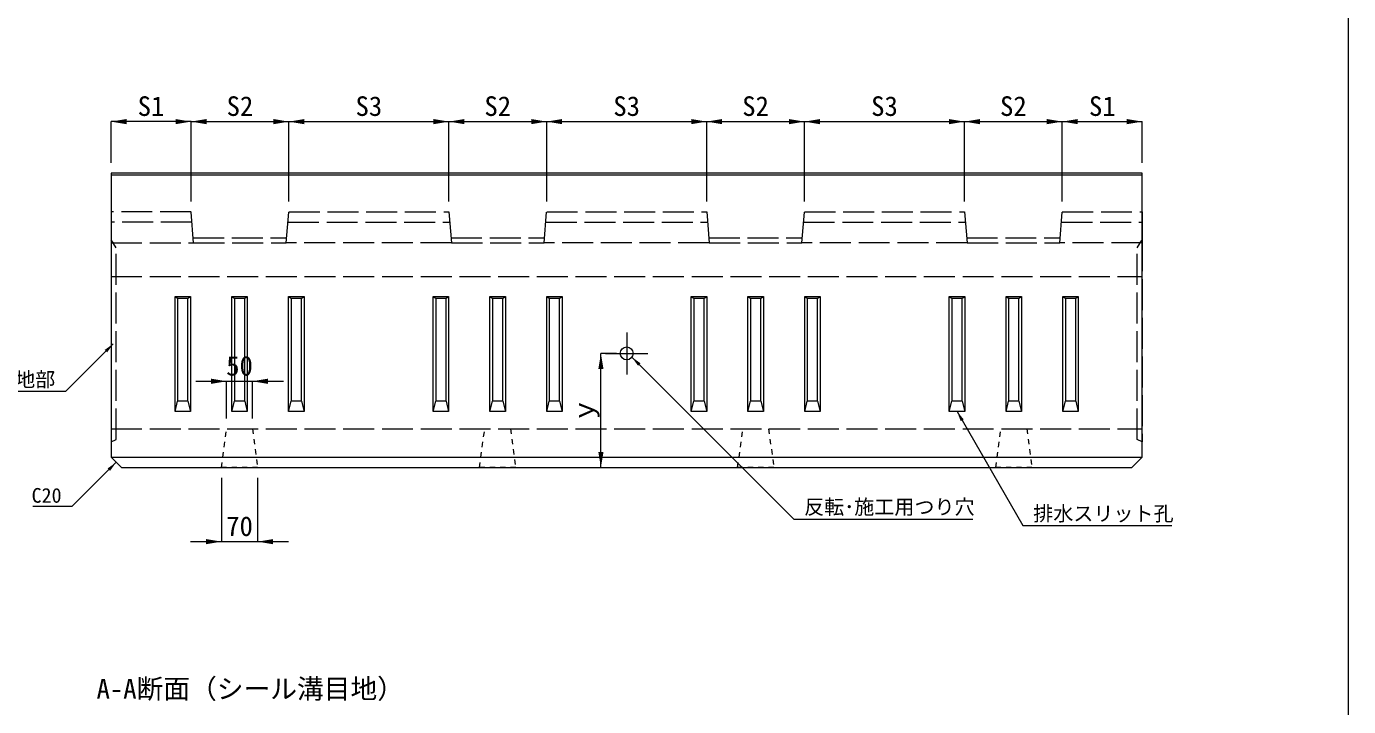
# Model space of a CAD drawing. Units: millimetres at full size. Extents: x 182764 to 192524, y 28271 to 33871.
# Drawn here: x 184062 to 186624, y 31042 to 32359 of the extents above; entities that cross this region are included whole.
import ezdxf
from ezdxf.enums import TextEntityAlignment as Align

# ---------------------------------------------------------------- set-up
doc = ezdxf.new("R2010")
doc.units = ezdxf.units.MM
doc.header["$LTSCALE"] = 10
for name, pattern in [('DASHED', [7.5, 6, -1.5]), ('USER1', [28.575, 19.05, -3.175, 3.175, -3.175]), ('USER3', [2, 1, -1])]:
    doc.linetypes.add(name, pattern=pattern)
for name, color, linetype, lineweight in [('0_2', 7, 'Continuous', 20), ('KIJUN', 7, 'Continuous', 5), ('SUNPO', 3, 'Continuous', 9), ('SUNPO_S10', 3, 'Continuous', 9), ('TITLE', 7, 'Continuous', 18), ('寸法線', 7, 'Continuous', 9), ('本体', 7, 'USER3', 9), ('枠', 5, 'Continuous', 5), ('補助線', 8, 'USER1', 9), ('ｲﾝｻｰﾄ', 3, 'Continuous', 9)]:
    doc.layers.add(name, color=color, linetype=linetype, lineweight=lineweight)
doc.styles.add('ＭＳ ゴシック', font='')
doc.styles.get('ＭＳ ゴシック').set_extended_font_data('MS Gothic')

# ---------------------------------------------------------------- blocks, each defined once
blk = doc.blocks.new('filled_arrow')
at = {"color": 0, "linetype": 'Continuous', "lineweight": -2}
blk.add_solid([(7.5, 1.25), (0, 0), (7.5, -1.25)], dxfattribs=at)

msp = doc.modelspace()

# ---------------------------------------------------------------- linework, layer by layer
at = {"layer": '0_2', "lineweight": 9}
for p, q in [((184350.19, 31836.07), (184380.19, 31836.07)), ((184350.19, 31613.68), (184350.19, 31836.07)), ((184350.19, 31836.07), (184355.19, 31833.09)), ((184355.19, 31833.09), (184375.19, 31833.09)), ((184355.19, 31833.09), (184355.19, 31633.2)), ((184380.19, 31836.07), (184380.19, 31613.68)), ((184460.19, 31836.07), (184490.19, 31836.07)), ((184460.19, 31613.68), (184460.19, 31836.07)), ((184465.19, 31833.09), (184485.19, 31833.09)), ((184490.19, 31836.07), (184490.19, 31613.68)), ((184570.19, 31836.07), (184600.19, 31836.07)), ((184570.19, 31613.68), (184570.19, 31836.07)), ((184575.19, 31833.09), (184595.19, 31833.09)), ((184600.19, 31836.07), (184600.19, 31613.68)), ((184850.19, 31836.07), (184880.19, 31836.07)), ((184850.19, 31613.68), (184850.19, 31836.07)), ((184855.19, 31833.09), (184875.19, 31833.09)), ((184880.19, 31836.07), (184880.19, 31613.68)), ((184960.19, 31836.07), (184990.19, 31836.07)), ((184960.19, 31613.68), (184960.19, 31836.07)), ((184965.19, 31833.09), (184985.19, 31833.09)), ((184990.19, 31836.07), (184990.19, 31613.68)), ((185070.19, 31836.07), (185100.19, 31836.07)), ((185070.19, 31613.68), (185070.19, 31836.07)), ((185075.19, 31833.09), (185095.19, 31833.09)), ((185100.19, 31836.07), (185100.19, 31613.68)), ((185350.19, 31836.07), (185380.19, 31836.07)), ((185350.19, 31613.68), (185350.19, 31836.07)), ((185355.19, 31833.09), (185375.19, 31833.09)), ((185380.19, 31836.07), (185380.19, 31613.68)), ((185460.19, 31836.07), (185490.19, 31836.07)), ((185460.19, 31613.68), (185460.19, 31836.07)), ((185465.19, 31833.09), (185485.19, 31833.09)), ((185490.19, 31836.07), (185490.19, 31613.68)), ((185570.19, 31836.07), (185600.19, 31836.07)), ((185570.19, 31613.68), (185570.19, 31836.07)), ((185575.19, 31833.09), (185595.19, 31833.09)), ((185600.19, 31836.07), (185600.19, 31613.68)), ((185850.19, 31836.07), (185880.19, 31836.07)), ((185850.19, 31613.68), (185850.19, 31836.07)), ((185855.19, 31833.09), (185875.19, 31833.09)), ((185880.19, 31836.07), (185880.19, 31613.68)), ((185960.19, 31836.07), (185990.19, 31836.07)), ((185960.19, 31613.68), (185960.19, 31836.07)), ((185965.19, 31833.09), (185985.19, 31833.09)), ((185990.19, 31836.07), (185990.19, 31613.68)), ((186070.19, 31836.07), (186100.19, 31836.07)), ((186070.19, 31613.68), (186070.19, 31836.07)), ((186075.19, 31833.09), (186095.19, 31833.09)), ((186100.19, 31836.07), (186100.19, 31613.68)), ((184350.19, 31613.68), (184355.19, 31633.2)), ((184380.19, 31613.68), (184350.19, 31613.68)), ((184375.19, 31633.2), (184355.19, 31633.2)), ((184375.19, 31633.2), (184380.19, 31613.68)), ((184460.19, 31613.68), (184465.19, 31633.2)), ((184490.19, 31613.68), (184460.19, 31613.68)), ((184485.19, 31633.2), (184465.19, 31633.2)), ((184485.19, 31633.2), (184490.19, 31613.68)), ((184570.19, 31613.68), (184575.19, 31633.2)), ((184600.19, 31613.68), (184570.19, 31613.68)), ((184595.19, 31633.2), (184575.19, 31633.2)), ((184595.19, 31633.2), (184600.19, 31613.68)), ((184850.19, 31613.68), (184855.19, 31633.2)), ((184880.19, 31613.68), (184850.19, 31613.68)), ((184875.19, 31633.2), (184855.19, 31633.2)), ((184875.19, 31633.2), (184880.19, 31613.68)), ((184960.19, 31613.68), (184965.19, 31633.2)), ((184990.19, 31613.68), (184960.19, 31613.68)), ((184985.19, 31633.2), (184965.19, 31633.2)), ((184985.19, 31633.2), (184990.19, 31613.68)), ((185070.19, 31613.68), (185075.19, 31633.2)), ((185100.19, 31613.68), (185070.19, 31613.68)), ((185095.19, 31633.2), (185075.19, 31633.2)), ((185095.19, 31633.2), (185100.19, 31613.68)), ((185350.19, 31613.68), (185355.19, 31633.2)), ((185380.19, 31613.68), (185350.19, 31613.68)), ((185375.19, 31633.2), (185355.19, 31633.2)), ((185375.19, 31633.2), (185380.19, 31613.68)), ((185460.19, 31613.68), (185465.19, 31633.2)), ((185490.19, 31613.68), (185460.19, 31613.68)), ((185485.19, 31633.2), (185465.19, 31633.2)), ((185485.19, 31633.2), (185490.19, 31613.68)), ((185570.19, 31613.68), (185575.19, 31633.2)), ((185600.19, 31613.68), (185570.19, 31613.68)), ((185595.19, 31633.2), (185575.19, 31633.2)), ((185595.19, 31633.2), (185600.19, 31613.68)), ((185850.19, 31613.68), (185855.19, 31633.2)), ((185880.19, 31613.68), (185850.19, 31613.68)), ((185875.19, 31633.2), (185855.19, 31633.2)), ((185875.19, 31633.2), (185880.19, 31613.68)), ((185960.19, 31613.68), (185965.19, 31633.2)), ((185990.19, 31613.68), (185960.19, 31613.68)), ((185985.19, 31633.2), (185965.19, 31633.2)), ((185985.19, 31633.2), (185990.19, 31613.68)), ((186070.19, 31613.68), (186075.19, 31633.2)), ((186100.19, 31613.68), (186070.19, 31613.68)), ((186095.19, 31633.2), (186075.19, 31633.2)), ((186095.19, 31633.2), (186100.19, 31613.68))]:
    msp.add_line(p, q, dxfattribs=at)
for points in [[(184375.19, 31633.2), (184375.19, 31833.09), (184380.19, 31836.07)], [(184460.19, 31836.07), (184465.19, 31833.09), (184465.19, 31633.2)], [(184485.19, 31633.2), (184485.19, 31833.09), (184490.19, 31836.07)], [(184570.19, 31836.07), (184575.19, 31833.09), (184575.19, 31633.2)], [(184595.19, 31633.2), (184595.19, 31833.09), (184600.19, 31836.07)], [(184850.19, 31836.07), (184855.19, 31833.09), (184855.19, 31633.2)], [(184875.19, 31633.2), (184875.19, 31833.09), (184880.19, 31836.07)], [(184960.19, 31836.07), (184965.19, 31833.09), (184965.19, 31633.2)], [(184985.19, 31633.2), (184985.19, 31833.09), (184990.19, 31836.07)], [(185070.19, 31836.07), (185075.19, 31833.09), (185075.19, 31633.2)], [(185095.19, 31633.2), (185095.19, 31833.09), (185100.19, 31836.07)], [(185350.19, 31836.07), (185355.19, 31833.09), (185355.19, 31633.2)], [(185375.19, 31633.2), (185375.19, 31833.09), (185380.19, 31836.07)], [(185460.19, 31836.07), (185465.19, 31833.09), (185465.19, 31633.2)], [(185485.19, 31633.2), (185485.19, 31833.09), (185490.19, 31836.07)], [(185570.19, 31836.07), (185575.19, 31833.09), (185575.19, 31633.2)], [(185595.19, 31633.2), (185595.19, 31833.09), (185600.19, 31836.07)], [(185850.19, 31836.07), (185855.19, 31833.09), (185855.19, 31633.2)], [(185875.19, 31633.2), (185875.19, 31833.09), (185880.19, 31836.07)], [(185960.19, 31836.07), (185965.19, 31833.09), (185965.19, 31633.2)], [(185985.19, 31633.2), (185985.19, 31833.09), (185990.19, 31836.07)], [(186070.19, 31836.07), (186075.19, 31833.09), (186075.19, 31633.2)], [(186095.19, 31633.2), (186095.19, 31833.09), (186100.19, 31836.07)]]:
    msp.add_lwpolyline(points, dxfattribs=at)
at = {"layer": 'KIJUN'}
msp.add_line((184226.19, 32071.9), (186224.19, 32071.9), dxfattribs=at)
at = {"layer": 'KIJUN', "linetype": 'DASHED', "lineweight": 13}
for p, q in [((184382.85, 31979.9), (184226.19, 31979.9)), ((184569.02, 31979.9), (184882.35, 31979.9)), ((185068.52, 31979.9), (185381.85, 31979.9)), ((185568.02, 31979.9), (185881.35, 31979.9)), ((186067.52, 31979.9), (186224.19, 31979.9)), ((184385.35, 31949.9), (184566.52, 31949.9)), ((184884.85, 31949.9), (185066.02, 31949.9)), ((185384.35, 31949.9), (185565.52, 31949.9)), ((185883.85, 31949.9), (186065.02, 31949.9)), ((184386.19, 31939.9), (184565.69, 31939.9)), ((184885.69, 31939.9), (185065.19, 31939.9)), ((185385.19, 31939.9), (185564.69, 31939.9)), ((185884.69, 31939.9), (186064.19, 31939.9)), ((184226.19, 31579.9), (186224.19, 31579.9))]:
    msp.add_line(p, q, dxfattribs=at)
at = {"layer": 'KIJUN', "color": 5, "linetype": 'DASHED', "lineweight": 13}
msp.add_line((184226.19, 31874.9), (186224.19, 31874.9), dxfattribs=at)
at = {"layer": 'KIJUN', "lineweight": 13}
msp.add_line((184226.19, 31524.9), (186224.19, 31524.9), dxfattribs=at)
at = {"layer": 'KIJUN', "lineweight": 20}
msp.add_lwpolyline([(184246.19, 31504.9), (186204.19, 31504.9), (186224.19, 31524.9), (186224.19, 32074.9), (184226.19, 32074.9), (184226.19, 31524.9)], close=True, dxfattribs=at)
at = {"layer": 'KIJUN', "linetype": 'DASHED', "lineweight": 13}
for points in [[(184226.19, 31939.9), (184386.19, 31939.9), (184381.19, 31999.9), (184226.19, 31999.9)], [(184885.69, 31939.9), (184565.69, 31939.9), (184570.69, 31999.9), (184880.69, 31999.9)], [(185385.19, 31939.9), (185065.19, 31939.9), (185070.19, 31999.9), (185380.19, 31999.9)], [(185884.69, 31939.9), (185564.69, 31939.9), (185569.69, 31999.9), (185879.69, 31999.9)], [(186224.19, 31939.9), (186064.19, 31939.9), (186069.19, 31999.9), (186224.19, 31999.9)]]:
    msp.add_lwpolyline(points, close=True, dxfattribs=at)
at = {"layer": 'KIJUN', "color": 5, "linetype": 'DASHED', "lineweight": 13}
for points in [[(184226.19, 31944.93), (184226.19, 31554.9), (184236.19, 31558.9), (184236.19, 31930.24), (184231.19, 31938.7), (184231.19, 31939.9)], [(186224.19, 31944.93), (186224.19, 31554.9), (186214.19, 31558.9), (186214.19, 31930.24), (186219.19, 31938.7), (186219.19, 31939.9)]]:
    msp.add_lwpolyline(points, close=True, dxfattribs=at)
at = {"layer": 'SUNPO'}
for p, q in [((184381.19, 32174.9), (184226.19, 32174.9)), ((184226.19, 32094.9), (184226.19, 32174.9)), ((184381.19, 32019.9), (184381.19, 32174.9)), ((184381.19, 32174.9), (184570.69, 32174.9)), ((184381.19, 32019.9), (184381.19, 32174.9)), ((184570.69, 32019.9), (184570.69, 32174.9)), ((184570.69, 32174.9), (184880.69, 32174.9)), ((184570.69, 32019.9), (184570.69, 32174.9)), ((184880.69, 32019.9), (184880.69, 32174.9)), ((184880.69, 32174.9), (185070.19, 32174.9)), ((184880.69, 32019.9), (184880.69, 32174.9)), ((185070.19, 32019.9), (185070.19, 32174.9)), ((185070.19, 32174.9), (185380.19, 32174.9)), ((185070.19, 32019.9), (185070.19, 32174.9)), ((185380.19, 32019.9), (185380.19, 32174.9)), ((185380.19, 32174.9), (185569.69, 32174.9)), ((185380.19, 32019.9), (185380.19, 32174.9)), ((185569.69, 32019.9), (185569.69, 32174.9)), ((185569.69, 32174.9), (185879.69, 32174.9)), ((185569.69, 32019.9), (185569.69, 32174.9)), ((185879.69, 32019.9), (185879.69, 32174.9)), ((185879.69, 32174.9), (186069.19, 32174.9)), ((185879.69, 32019.9), (185879.69, 32174.9)), ((186069.19, 32019.9), (186069.19, 32174.9)), ((186069.19, 32174.9), (186224.19, 32174.9)), ((186069.19, 32019.9), (186069.19, 32174.9)), ((186224.19, 32094.9), (186224.19, 32174.9)), ((184390.19, 31671.91), (184560.19, 31671.91)), ((184450.19, 31599.9), (184450.19, 31671.91)), ((184500.19, 31599.9), (184500.19, 31671.91)), ((184440.19, 31484.9), (184440.19, 31361.22)), ((184510.19, 31484.9), (184510.19, 31361.22)), ((184380.19, 31361.22), (184570.19, 31361.22))]:
    msp.add_line(p, q, dxfattribs=at)
msp.add_lwpolyline([(184230.53, 31744.57), (184138.14, 31652.18), (184011.09, 31652.18)], dxfattribs=at)
at = {"layer": 'SUNPO_S10'}
msp.add_lwpolyline([(184236.19, 31514.9), (184150.38, 31429.09), (184074.95, 31429.09)], dxfattribs=at)
at = {"layer": '寸法線'}
for p, q in [((185175.28, 31504.9), (185175.28, 31725.9)), ((185205.19, 31725.9), (185175.28, 31725.9)), ((185090.58, 31504.9), (185175.28, 31504.9))]:
    msp.add_line(p, q, dxfattribs=at)
for points in [[(185235.35, 31718.62), (185549.02, 31404.95), (185895.82, 31404.95)], [(185235.35, 31718.62), (185549.02, 31404.95), (185895.82, 31404.95)], [(185865.19, 31613.68), (185992.86, 31392.55), (186281.49, 31392.55)]]:
    msp.add_lwpolyline(points, dxfattribs=at)
at = {"layer": '本体'}
for points in [[(184500.19, 31579.9), (184510.19, 31504.9), (184440.19, 31504.9), (184450.19, 31579.9)], [(184500.19, 31579.9), (184510.19, 31504.9), (184440.19, 31504.9), (184450.19, 31579.9)], [(185000.19, 31579.9), (185010.19, 31504.9), (184940.19, 31504.9), (184950.19, 31579.9)], [(185000.19, 31579.9), (185010.19, 31504.9), (184940.19, 31504.9), (184950.19, 31579.9)], [(185500.19, 31579.9), (185510.19, 31504.9), (185440.19, 31504.9), (185450.19, 31579.9)], [(185500.19, 31579.9), (185510.19, 31504.9), (185440.19, 31504.9), (185450.19, 31579.9)], [(186000.19, 31579.9), (186010.19, 31504.9), (185940.19, 31504.9), (185950.19, 31579.9)], [(186000.19, 31579.9), (186010.19, 31504.9), (185940.19, 31504.9), (185950.19, 31579.9)]]:
    msp.add_lwpolyline(points, dxfattribs=at)
at = {"layer": '枠', "lineweight": 20}
msp.add_line((186623.76, 28270.97), (186623.76, 33870.97), dxfattribs=at)
at = {"layer": '補助線'}
for p, q in [((185225.19, 31766.63), (185225.19, 31685.17)), ((185225.19, 31766.63), (185225.19, 31685.17)), ((185184.46, 31725.9), (185265.92, 31725.9)), ((185184.46, 31725.9), (185265.92, 31725.9))]:
    msp.add_line(p, q, dxfattribs=at)
at = {"layer": 'ｲﾝｻｰﾄ'}
msp.add_circle((185225.19, 31725.9), 12.5, dxfattribs=at)
msp.add_circle((185225.19, 31725.9), 12.5, dxfattribs=at)

# ---------------------------------------------------------------- block references
at = {"layer": 'SUNPO', "xscale": 4, "yscale": 4}
for p in [(184226.19, 32174.9), (184381.19, 32174.9), (184570.69, 32174.9), (184880.69, 32174.9), (185070.19, 32174.9), (185380.19, 32174.9), (185569.69, 32174.9), (185879.69, 32174.9), (186069.19, 32174.9), (184500.19, 31671.91), (184510.19, 31361.22)]:
    msp.add_blockref('filled_arrow', p, dxfattribs=at)
at = {"layer": 'SUNPO'}
for p, xscale, yscale, rotation in [((184381.19, 32174.9), 4, 4, 180), ((184570.69, 32174.9), 4, 4, 180), ((184880.69, 32174.9), 4, 4, 180), ((185070.19, 32174.9), 4, 4, 180), ((185380.19, 32174.9), 4, 4, 180), ((185569.69, 32174.9), 4, 4, 180), ((185879.69, 32174.9), 4, 4, 180), ((186069.19, 32174.9), 4, 4, 180), ((186224.19, 32174.9), 4, 4, 180), ((184230.53, 31744.57), 2.67, 2.67, 225), ((184450.19, 31671.91), 4, 4, 180), ((184440.19, 31361.22), 4, 4, 180)]:
    msp.add_blockref('filled_arrow', p, dxfattribs=dict(at, xscale=xscale, yscale=yscale, rotation=rotation))
at = {"layer": 'SUNPO_S10', "xscale": 2.67, "yscale": 2.67, "rotation": 225}
msp.add_blockref('filled_arrow', (184236.19, 31514.9), dxfattribs=at)
at = {"layer": '寸法線'}
for p, xscale, yscale, rotation in [((185175.28, 31725.9), 4, 4, 270), ((185235.35, 31718.62), 2.67, 2.67, 315), ((185235.35, 31718.62), 2.67, 2.67, 315), ((185865.19, 31613.68), 2.67, 2.67, 300), ((185175.28, 31504.9), 4, 4, 90)]:
    msp.add_blockref('filled_arrow', p, dxfattribs=dict(at, xscale=xscale, yscale=yscale, rotation=rotation))

# ---------------------------------------------------------------- texts
at = {"layer": 'SUNPO', "style": 'ＭＳ ゴシック'}
for s, p in [('S1', (184303.69, 32204.9)), ('S2', (184475.94, 32204.9)), ('S3', (184725.69, 32204.9)), ('S2', (184975.44, 32204.9)), ('S3', (185225.19, 32204.9)), ('S2', (185474.94, 32204.9)), ('S3', (185724.69, 32204.9)), ('S2', (185974.44, 32204.9)), ('S1', (186146.69, 32204.9)), ('50', (184475.19, 31701.91)), ('70', (184475.19, 31391.22))]:
    msp.add_text(s, height=37.98, dxfattribs=at).set_placement(p, align=Align.MIDDLE_CENTER)
msp.add_text('目地部', height=28.48, dxfattribs=at).set_placement((184118.14, 31689.7), align=Align.TOP_RIGHT)
at = {"layer": 'SUNPO_S10', "style": 'ＭＳ ゴシック'}
msp.add_text('C20', height=28.48, dxfattribs=at).set_placement((184130.38, 31465.09), align=Align.TOP_RIGHT)
at = {"layer": 'TITLE', "style": 'ＭＳ ゴシック'}
msp.add_text('A-A断面（シール溝目地）', height=37.98, dxfattribs=at).set_placement((184495.96, 31095.28), align=Align.TOP_CENTER)
at = {"layer": '寸法線', "style": 'ＭＳ ゴシック'}
msp.add_text('ｙ', height=37.98, rotation=90, dxfattribs=at).set_placement((185141.83, 31615.4), align=Align.MIDDLE_CENTER)
for s, p in [('反転･施工用つり穴', (185569.02, 31442.78)), ('反転･施工用つり穴', (185569.02, 31442.78)), ('排水スリット孔', (186012.86, 31429.92))]:
    msp.add_text(s, height=28.48, dxfattribs=at).set_placement(p, align=Align.TOP_LEFT)

doc.saveas('drawing.dxf')
